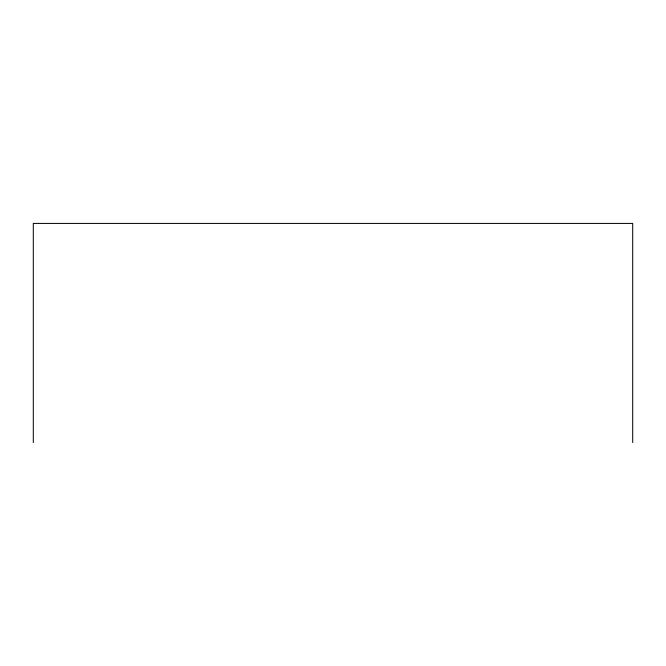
<?xml version="1.0" encoding="UTF-8"?>
<svg xmlns="http://www.w3.org/2000/svg" width="666" height="666" viewBox="0 0 666 666"><rect width="100%" height="100%" fill="white"/><g stroke="black" fill="none" stroke-linecap="round" stroke-linejoin="round"><path stroke-width="1" d="M632.7 442.582L632.7 223.418L33.3 223.418L33.3 442.582"/></g></svg>
